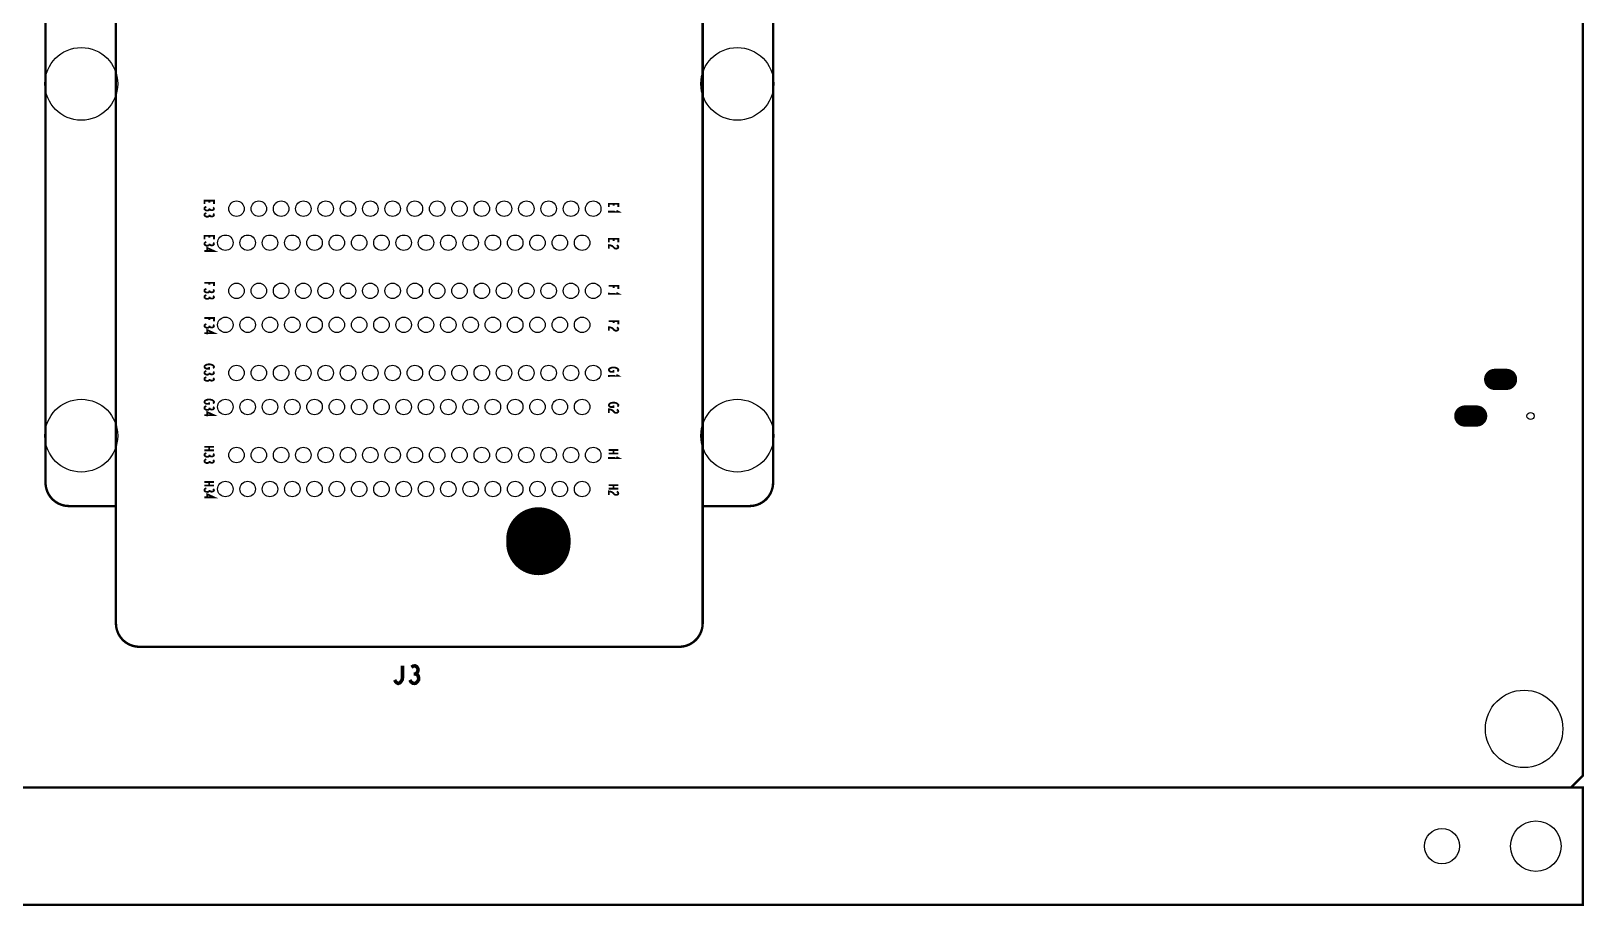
# Model space of a CAD drawing. Extents: x 0 to 200, y -10 to 130.
# Drawn here: x 67.8 to 200.1, y -10.1 to 64.5 of the extents above; entities that cross this region are included whole.
import ezdxf

# ---------------------------------------------------------------- set-up
doc = ezdxf.new("R2010")
doc.units = 0
doc.layers.get('0').update_dxf_attribs({"linetype": 'CONTINUOUS'})
doc.layers.add('MASK_TOP_ART', color=6, linetype='CONTINUOUS')
doc.layers.add('SILK_TOP_ART', color=6, linetype='CONTINUOUS')

# ---------------------------------------------------------------- blocks, each defined once
blk = doc.blocks.new('ROUND_633')
blk.add_circle((0, 0), 2.15)
blk = doc.blocks.new('ROUND_635')
blk.add_circle((0, 0), 3.3)
blk = doc.blocks.new('OBLONG_637')
at = {"const_width": 1.8034}
blk.add_lwpolyline([(0.508, 0), (-0.508, 0)], dxfattribs=at)
at = {"const_width": 0.9017}
for points in [[(-0.95885, 0, 1), (-0.05715, 0, 1)], [(0.05715, 0, 1), (0.95885, 0, 1)]]:
    blk.add_lwpolyline(points, format="xyb", close=True, dxfattribs=at)
blk = doc.blocks.new('ROUND_632')
blk.add_circle((0, 0), 1.5)
blk = doc.blocks.new('ROUND_631')
blk.add_circle((0, 0), 0.305)
blk = doc.blocks.new('ROUND_639')
blk.add_circle((0, 0), 3.1)
blk = doc.blocks.new('ROUND_634')
blk.add_circle((0, 0), 0.66)
blk = doc.blocks.new('OBLONG_638')
at = {"const_width": 5.4864}
blk.add_lwpolyline([(0, 0.1524), (0, -0.1524)], dxfattribs=at)
at = {"const_width": 2.7432}
for points in [[(-1.3716, 0.1524, 1), (1.3716, 0.1524, 1)], [(-1.3716, -0.1524, 1), (1.3716, -0.1524, 1)]]:
    blk.add_lwpolyline(points, format="xyb", close=True, dxfattribs=at)

msp = doc.modelspace()

# ---------------------------------------------------------------- linework, layer by layer
at = {"layer": 'MASK_TOP_ART', "const_width": 0.2}
for points in [[(1, 0), (199, 0), (200, 1), (200, 119), (199, 120), (1, 120), (0, 119), (0, 1), (1, 0)], [(199, 0), (0, 0), (0, -10), (200, -10), (200, 0), (199, 0)]]:
    msp.add_lwpolyline(points, dxfattribs=at)
at = {"layer": 'SILK_TOP_ART'}
for points, const_width in [([(1, 0), (199, 0), (200, 1), (200, 119), (199, 120), (1, 120), (0, 119), (0, 1), (1, 0)], 0.2), ([(75, 95.9999), (75, 24.0001)], 0.2032), ([(125, 95.9999), (125, 24.0001)], 0.2032), ([(69.0001, 93.9999), (69.0001, 26.0001)], 0.2032), ([(130.9999, 26.0001), (130.9999, 93.9999)], 0.2032), ([(82.7029, 49.5231), (82.608, 49.48), (82.5538, 49.4224), (82.5403, 49.3576), (82.5538, 49.3), (82.6216, 49.2424), (82.7029, 49.2065), (82.7841, 49.1993), (82.8789, 49.2137), (82.9467, 49.264), (82.9738, 49.3144), (82.9738, 49.3792)], 0.1524), ([(82.7029, 48.9897), (82.608, 48.9466), (82.5538, 48.889), (82.5403, 48.8242), (82.5538, 48.7666), (82.6216, 48.709), (82.7029, 48.6731), (82.7841, 48.6659), (82.8789, 48.6803), (82.9467, 48.7306), (82.9738, 48.781), (82.9738, 48.8458)], 0.1524), ([(82.5403, 49.7543), (82.5403, 50.0421), (83.3531, 50.0421), (83.3531, 49.7543)], 0.1524), ([(82.9603, 49.8694), (82.9603, 50.0421)], 0.1524), ([(82.9738, 49.3144), (83.0144, 49.2712), (83.0822, 49.2353), (83.1634, 49.2209), (83.2447, 49.2353), (83.3124, 49.2712), (83.3531, 49.336), (83.3396, 49.4008), (83.2854, 49.4656)], 0.1524), ([(82.9738, 48.781), (83.0144, 48.7378), (83.0822, 48.7019), (83.1634, 48.6875), (83.2447, 48.7019), (83.3124, 48.7378), (83.3531, 48.8026), (83.3396, 48.8674), (83.2854, 48.9322)], 0.1524), ([(117, 49.4876), (117, 49.7754), (117.8128, 49.7754), (117.8128, 49.4876)], 0.1524), ([(117, 49.0981), (117.8128, 49.0981), (117.6502, 49.1845)], 0.1524), ([(117, 49.1845), (117, 49.0118)], 0.1524), ([(117.42, 49.6027), (117.42, 49.7754)], 0.1524), ([(82.7029, 46.5231), (82.608, 46.48), (82.5538, 46.4224), (82.5403, 46.3576), (82.5538, 46.3), (82.6216, 46.2424), (82.7029, 46.2065), (82.7841, 46.1993), (82.8789, 46.2137), (82.9467, 46.264), (82.9738, 46.3144), (82.9738, 46.3792)], 0.1524), ([(82.5403, 46.7543), (82.5403, 47.0421), (83.3531, 47.0421), (83.3531, 46.7543)], 0.1524), ([(82.9603, 46.8694), (82.9603, 47.0421)], 0.1524), ([(82.9738, 46.3144), (83.0144, 46.2712), (83.0822, 46.2353), (83.1634, 46.2209), (83.2447, 46.2353), (83.3124, 46.2712), (83.3531, 46.336), (83.3396, 46.4008), (83.2854, 46.4656)], 0.1524), ([(117, 46.4876), (117, 46.7754), (117.8128, 46.7754), (117.8128, 46.4876)], 0.1524), ([(117.6773, 46.2348), (117.7586, 46.1917), (117.7993, 46.1413), (117.8128, 46.0837), (117.7857, 46.0117), (117.718, 45.9614), (117.6367, 45.947), (117.5554, 45.9542), (117.4877, 45.983), (117.3522, 46.1269), (117.2574, 46.1917), (117.1219, 46.2348), (117, 46.2492), (117, 45.947)], 0.1524), ([(117.42, 46.6027), (117.42, 46.7754)], 0.1524), ([(82.5403, 45.745), (83.3531, 45.745), (82.7706, 46.0113), (82.7706, 45.6515)], 0.1524), ([(82.7029, 42.5231), (82.608, 42.48), (82.5538, 42.4224), (82.5403, 42.3576), (82.5538, 42.3), (82.6216, 42.2424), (82.7029, 42.2065), (82.7841, 42.1993), (82.8789, 42.2137), (82.9467, 42.264), (82.9738, 42.3144), (82.9738, 42.3792)], 0.1524), ([(82.5403, 43.0349), (83.3531, 43.0349), (83.3531, 42.7615)], 0.1524), ([(82.9603, 42.8622), (82.9603, 43.0349)], 0.1524), ([(82.9738, 42.3144), (83.0144, 42.2712), (83.0822, 42.2353), (83.1634, 42.2209), (83.2447, 42.2353), (83.3124, 42.2712), (83.3531, 42.336), (83.3396, 42.4008), (83.2854, 42.4656)], 0.1524), ([(117, 42.7682), (117.8128, 42.7682), (117.8128, 42.4948)], 0.1524), ([(117.42, 42.5955), (117.42, 42.7682)], 0.1524), ([(82.7029, 41.9897), (82.608, 41.9466), (82.5538, 41.889), (82.5403, 41.8242), (82.5538, 41.7666), (82.6216, 41.709), (82.7029, 41.6731), (82.7841, 41.6659), (82.8789, 41.6803), (82.9467, 41.7306), (82.9738, 41.781), (82.9738, 41.8458)], 0.1524), ([(82.9738, 41.781), (83.0144, 41.7378), (83.0822, 41.7019), (83.1634, 41.6875), (83.2447, 41.7019), (83.3124, 41.7378), (83.3531, 41.8026), (83.3396, 41.8674), (83.2854, 41.9322)], 0.1524), ([(117, 42.0981), (117.8128, 42.0981), (117.6502, 42.1845)], 0.1524), ([(117, 42.1845), (117, 42.0118)], 0.1524), ([(82.5403, 40.0349), (83.3531, 40.0349), (83.3531, 39.7615)], 0.1524), ([(82.9603, 39.8622), (82.9603, 40.0349)], 0.1524), ([(117, 39.7682), (117.8128, 39.7682), (117.8128, 39.4948)], 0.1524), ([(117.42, 39.5955), (117.42, 39.7682)], 0.1524), ([(82.7029, 39.5231), (82.608, 39.48), (82.5538, 39.4224), (82.5403, 39.3576), (82.5538, 39.3), (82.6216, 39.2424), (82.7029, 39.2065), (82.7841, 39.1993), (82.8789, 39.2137), (82.9467, 39.264), (82.9738, 39.3144), (82.9738, 39.3792)], 0.1524), ([(82.5403, 38.745), (83.3531, 38.745), (82.7706, 39.0113), (82.7706, 38.6515)], 0.1524), ([(82.9738, 39.3144), (83.0144, 39.2712), (83.0822, 39.2353), (83.1634, 39.2209), (83.2447, 39.2353), (83.3124, 39.2712), (83.3531, 39.336), (83.3396, 39.4008), (83.2854, 39.4656)], 0.1524), ([(117.6773, 39.2348), (117.7586, 39.1917), (117.7993, 39.1413), (117.8128, 39.0837), (117.7857, 39.0117), (117.718, 38.9614), (117.6367, 38.947), (117.5554, 38.9542), (117.4877, 38.983), (117.3522, 39.1269), (117.2574, 39.1917), (117.1219, 39.2348), (117, 39.2492), (117, 38.947)], 0.1524), ([(82.9467, 35.855), (82.9467, 35.7111), (82.7029, 35.7111), (82.6216, 35.7543), (82.5674, 35.8046), (82.5403, 35.8766), (82.5674, 35.9486), (82.6216, 35.999), (82.7029, 36.0421), (82.7977, 36.0709), (82.9061, 36.0853), (83.0009, 36.0853), (83.0822, 36.0709), (83.177, 36.0421), (83.2583, 35.999), (83.3124, 35.9558), (83.3531, 35.8982), (83.3531, 35.8478), (83.326, 35.7903), (83.2718, 35.7471)], 0.1524), ([(117.4064, 35.5883), (117.4064, 35.4444), (117.1626, 35.4444), (117.0813, 35.4876), (117.0271, 35.5379), (117, 35.6099), (117.0271, 35.6819), (117.0813, 35.7323), (117.1626, 35.7754), (117.2574, 35.8042), (117.3658, 35.8186), (117.4606, 35.8186), (117.5419, 35.8042), (117.6367, 35.7754), (117.718, 35.7323), (117.7721, 35.6891), (117.8128, 35.6315), (117.8128, 35.5811), (117.7857, 35.5236), (117.7315, 35.4804)], 0.1524), ([(82.7029, 35.5231), (82.608, 35.48), (82.5538, 35.4224), (82.5403, 35.3576), (82.5538, 35.3), (82.6216, 35.2424), (82.7029, 35.2065), (82.7841, 35.1993), (82.8789, 35.2137), (82.9467, 35.264), (82.9738, 35.3144), (82.9738, 35.3792)], 0.1524), ([(82.7029, 34.9897), (82.608, 34.9466), (82.5538, 34.889), (82.5403, 34.8242), (82.5538, 34.7666), (82.6216, 34.709), (82.7029, 34.6731), (82.7841, 34.6659), (82.8789, 34.6803), (82.9467, 34.7306), (82.9738, 34.781), (82.9738, 34.8458)], 0.1524), ([(82.9738, 35.3144), (83.0144, 35.2712), (83.0822, 35.2353), (83.1634, 35.2209), (83.2447, 35.2353), (83.3124, 35.2712), (83.3531, 35.336), (83.3396, 35.4008), (83.2854, 35.4656)], 0.1524), ([(82.9738, 34.781), (83.0144, 34.7378), (83.0822, 34.7019), (83.1634, 34.6875), (83.2447, 34.7019), (83.3124, 34.7378), (83.3531, 34.8026), (83.3396, 34.8674), (83.2854, 34.9322)], 0.1524), ([(117, 35.0981), (117.8128, 35.0981), (117.6502, 35.1845)], 0.1524), ([(117, 35.1845), (117, 35.0118)], 0.1524), ([(82.9467, 32.855), (82.9467, 32.7111), (82.7029, 32.7111), (82.6216, 32.7543), (82.5674, 32.8046), (82.5403, 32.8766), (82.5674, 32.9486), (82.6216, 32.999), (82.7029, 33.0421), (82.7977, 33.0709), (82.9061, 33.0853), (83.0009, 33.0853), (83.0822, 33.0709), (83.177, 33.0421), (83.2583, 32.999), (83.3124, 32.9558), (83.3531, 32.8982), (83.3531, 32.8478), (83.326, 32.7903), (83.2718, 32.7471)], 0.1524), ([(82.7029, 32.5231), (82.608, 32.48), (82.5538, 32.4224), (82.5403, 32.3576), (82.5538, 32.3), (82.6216, 32.2424), (82.7029, 32.2065), (82.7841, 32.1993), (82.8789, 32.2137), (82.9467, 32.264), (82.9738, 32.3144), (82.9738, 32.3792)], 0.1524), ([(82.5403, 31.745), (83.3531, 31.745), (82.7706, 32.0113), (82.7706, 31.6515)], 0.1524), ([(82.9738, 32.3144), (83.0144, 32.2712), (83.0822, 32.2353), (83.1634, 32.2209), (83.2447, 32.2353), (83.3124, 32.2712), (83.3531, 32.336), (83.3396, 32.4008), (83.2854, 32.4656)], 0.1524), ([(117.4064, 32.5883), (117.4064, 32.4444), (117.1626, 32.4444), (117.0813, 32.4876), (117.0271, 32.5379), (117, 32.6099), (117.0271, 32.6819), (117.0813, 32.7323), (117.1626, 32.7754), (117.2574, 32.8042), (117.3658, 32.8186), (117.4606, 32.8186), (117.5419, 32.8042), (117.6367, 32.7754), (117.718, 32.7323), (117.7721, 32.6891), (117.8128, 32.6315), (117.8128, 32.5811), (117.7857, 32.5236), (117.7315, 32.4804)], 0.1524), ([(117.6773, 32.2348), (117.7586, 32.1917), (117.7993, 32.1413), (117.8128, 32.0837), (117.7857, 32.0117), (117.718, 31.9614), (117.6367, 31.947), (117.5554, 31.9542), (117.4877, 31.983), (117.3522, 32.1269), (117.2574, 32.1917), (117.1219, 32.2348), (117, 32.2492), (117, 31.947)], 0.1524), ([(82.5403, 29.0493), (83.3531, 29.0493)], 0.1524), ([(82.9467, 28.7471), (82.9467, 29.0493)], 0.1524), ([(82.7029, 28.5231), (82.608, 28.48), (82.5538, 28.4224), (82.5403, 28.3576), (82.5538, 28.3), (82.6216, 28.2424), (82.7029, 28.2065), (82.7841, 28.1993), (82.8789, 28.2137), (82.9467, 28.264), (82.9738, 28.3144), (82.9738, 28.3792)], 0.1524), ([(82.7029, 27.9897), (82.608, 27.9466), (82.5538, 27.889), (82.5403, 27.8242), (82.5538, 27.7666), (82.6216, 27.709), (82.7029, 27.6731), (82.7841, 27.6659), (82.8789, 27.6803), (82.9467, 27.7306), (82.9738, 27.781), (82.9738, 27.8458)], 0.1524), ([(83.3531, 28.7471), (82.5403, 28.7471)], 0.1524), ([(82.9738, 28.3144), (83.0144, 28.2712), (83.0822, 28.2353), (83.1634, 28.2209), (83.2447, 28.2353), (83.3124, 28.2712), (83.3531, 28.336), (83.3396, 28.4008), (83.2854, 28.4656)], 0.1524), ([(82.9738, 27.781), (83.0144, 27.7378), (83.0822, 27.7019), (83.1634, 27.6875), (83.2447, 27.7019), (83.3124, 27.7378), (83.3531, 27.8026), (83.3396, 27.8674), (83.2854, 27.9322)], 0.1524), ([(117, 28.7826), (117.8128, 28.7826)], 0.1524), ([(117.8128, 28.4804), (117, 28.4804)], 0.1524), ([(117, 28.0981), (117.8128, 28.0981), (117.6502, 28.1845)], 0.1524), ([(117, 28.1845), (117, 28.0118)], 0.1524), ([(117.4064, 28.4804), (117.4064, 28.7826)], 0.1524), ([(82.7029, 25.5231), (82.608, 25.48), (82.5538, 25.4224), (82.5403, 25.3576), (82.5538, 25.3), (82.6216, 25.2424), (82.7029, 25.2065), (82.7841, 25.1993), (82.8789, 25.2137), (82.9467, 25.264), (82.9738, 25.3144), (82.9738, 25.3792)], 0.1524), ([(82.5403, 26.0493), (83.3531, 26.0493)], 0.1524), ([(83.3531, 25.7471), (82.5403, 25.7471)], 0.1524), ([(82.9467, 25.7471), (82.9467, 26.0493)], 0.1524), ([(82.9738, 25.3144), (83.0144, 25.2712), (83.0822, 25.2353), (83.1634, 25.2209), (83.2447, 25.2353), (83.3124, 25.2712), (83.3531, 25.336), (83.3396, 25.4008), (83.2854, 25.4656)], 0.1524), ([(117, 25.7826), (117.8128, 25.7826)], 0.1524), ([(117.8128, 25.4804), (117, 25.4804)], 0.1524), ([(117.6773, 25.2348), (117.7586, 25.1917), (117.7993, 25.1413), (117.8128, 25.0837), (117.7857, 25.0117), (117.718, 24.9614), (117.6367, 24.947), (117.5554, 24.9542), (117.4877, 24.983), (117.3522, 25.1269), (117.2574, 25.1917), (117.1219, 25.2348), (117, 25.2492), (117, 24.947)], 0.1524), ([(117.4064, 25.4804), (117.4064, 25.7826)], 0.1524), ([(71.0001, 24.0001), (75, 24.0001), (75, 14.0001)], 0.2032), ([(82.5403, 24.745), (83.3531, 24.745), (82.7706, 25.0113), (82.7706, 24.6515)], 0.1524), ([(125, 14.0001), (125, 24.0001), (128.9999, 24.0001)], 0.2032), ([(77, 12.0001), (123, 12.0001)], 0.2032), ([(98.7516, 9.175), (98.8349, 9.025), (98.9349, 8.925), (99.0516, 8.875), (99.1849, 8.925), (99.2849, 9.025), (99.3849, 9.175), (99.4182, 9.375), (99.4182, 10.375)], 0.3), ([(100.0484, 9.175), (100.1484, 9), (100.2817, 8.9), (100.4318, 8.875), (100.5651, 8.9), (100.6984, 9.025), (100.7818, 9.175), (100.7984, 9.325), (100.7651, 9.5), (100.6484, 9.625), (100.5318, 9.675), (100.3818, 9.675)], 0.3), ([(100.5318, 9.675), (100.6318, 9.75), (100.7151, 9.875), (100.7484, 10.025), (100.7151, 10.175), (100.6318, 10.3), (100.4818, 10.375), (100.3318, 10.35), (100.1818, 10.25)], 0.3), ([(199, 0), (0, 0), (0, -10), (200, -10), (200, 0), (199, 0)], 0.2)]:
    msp.add_lwpolyline(points, dxfattribs=dict(at, const_width=const_width))
at = {"layer": 'SILK_TOP_ART', "const_width": 0.2032}
for points in [[(69.0001, 26.0001, 0.4142341), (71.0001, 24.0001)], [(128.9999, 24.0001, 0.4142341), (130.9999, 26.0001)], [(75, 14.0001, 0.4142224), (77, 12.0001)], [(123, 12.0001, 0.4142224), (125, 14.0001)]]:
    msp.add_lwpolyline(points, format="xyb", dxfattribs=at)

# ---------------------------------------------------------------- block references
at = {"layer": 'MASK_TOP_ART'}
for name, p in [('ROUND_639', (72.0501, 60)), ('ROUND_639', (127.9499, 60)), ('ROUND_634', (85.2751, 49.35)), ('ROUND_634', (87.175, 49.35)), ('ROUND_634', (89.075, 49.35)), ('ROUND_634', (90.9751, 49.35)), ('ROUND_634', (92.875, 49.35)), ('ROUND_634', (94.775, 49.35)), ('ROUND_634', (96.6749, 49.35)), ('ROUND_634', (98.5751, 49.35)), ('ROUND_634', (100.475, 49.35)), ('ROUND_634', (102.3749, 49.35)), ('ROUND_634', (104.2751, 49.35)), ('ROUND_634', (106.175, 49.35)), ('ROUND_634', (108.0749, 49.35)), ('ROUND_634', (109.9751, 49.35)), ('ROUND_634', (111.875, 49.35)), ('ROUND_634', (113.7749, 49.35)), ('ROUND_634', (115.6751, 49.35)), ('ROUND_634', (84.3249, 46.4501)), ('ROUND_634', (86.2251, 46.4501)), ('ROUND_634', (88.125, 46.4501)), ('ROUND_634', (90.0249, 46.4501)), ('ROUND_634', (91.9251, 46.4501)), ('ROUND_634', (93.825, 46.4501)), ('ROUND_634', (95.7249, 46.4501)), ('ROUND_634', (97.6251, 46.4501)), ('ROUND_634', (99.525, 46.4501)), ('ROUND_634', (101.4249, 46.4501)), ('ROUND_634', (103.3251, 46.4501)), ('ROUND_634', (105.225, 46.4501)), ('ROUND_634', (107.125, 46.4501)), ('ROUND_634', (109.0249, 46.4501)), ('ROUND_634', (110.925, 46.4501)), ('ROUND_634', (112.825, 46.4501)), ('ROUND_634', (114.7249, 46.4501)), ('ROUND_634', (85.2751, 42.35)), ('ROUND_634', (87.175, 42.35)), ('ROUND_634', (89.075, 42.35)), ('ROUND_634', (90.9751, 42.35)), ('ROUND_634', (92.875, 42.35)), ('ROUND_634', (94.775, 42.35)), ('ROUND_634', (96.6749, 42.35)), ('ROUND_634', (98.5751, 42.35)), ('ROUND_634', (100.475, 42.35)), ('ROUND_634', (102.3749, 42.35)), ('ROUND_634', (104.2751, 42.35)), ('ROUND_634', (106.175, 42.35)), ('ROUND_634', (108.0749, 42.35)), ('ROUND_634', (109.9751, 42.35)), ('ROUND_634', (111.875, 42.35)), ('ROUND_634', (113.7749, 42.35)), ('ROUND_634', (115.6751, 42.35)), ('ROUND_634', (84.3249, 39.4499)), ('ROUND_634', (86.2251, 39.4499)), ('ROUND_634', (88.125, 39.4499)), ('ROUND_634', (90.0249, 39.4499)), ('ROUND_634', (91.9251, 39.4499)), ('ROUND_634', (93.825, 39.4499)), ('ROUND_634', (95.7249, 39.4499)), ('ROUND_634', (97.6251, 39.4499)), ('ROUND_634', (99.525, 39.4499)), ('ROUND_634', (101.4249, 39.4499)), ('ROUND_634', (103.3251, 39.4499)), ('ROUND_634', (105.225, 39.4499)), ('ROUND_634', (107.125, 39.4499)), ('ROUND_634', (109.0249, 39.4499)), ('ROUND_634', (110.925, 39.4499)), ('ROUND_634', (112.825, 39.4499)), ('ROUND_634', (114.7249, 39.4499)), ('ROUND_634', (85.2751, 35.3501)), ('ROUND_634', (87.175, 35.3501)), ('ROUND_634', (89.075, 35.3501)), ('ROUND_634', (90.9751, 35.3501)), ('ROUND_634', (92.875, 35.3501)), ('ROUND_634', (94.775, 35.3501)), ('ROUND_634', (96.6749, 35.3501)), ('ROUND_634', (98.5751, 35.3501)), ('ROUND_634', (100.475, 35.3501)), ('ROUND_634', (102.3749, 35.3501)), ('ROUND_634', (104.2751, 35.3501)), ('ROUND_634', (106.175, 35.3501)), ('ROUND_634', (108.0749, 35.3501)), ('ROUND_634', (109.9751, 35.3501)), ('ROUND_634', (111.875, 35.3501)), ('ROUND_634', (113.7749, 35.3501)), ('ROUND_634', (115.6751, 35.3501)), ('OBLONG_637', (193, 34.8)), ('ROUND_639', (72.0501, 30.0001)), ('ROUND_634', (84.3249, 32.4499)), ('ROUND_634', (86.2251, 32.4499)), ('ROUND_634', (88.125, 32.4499)), ('ROUND_634', (90.0249, 32.4499)), ('ROUND_634', (91.9251, 32.4499)), ('ROUND_634', (93.825, 32.4499)), ('ROUND_634', (95.7249, 32.4499)), ('ROUND_634', (97.6251, 32.4499)), ('ROUND_634', (99.525, 32.4499)), ('ROUND_634', (101.4249, 32.4499)), ('ROUND_634', (103.3251, 32.4499)), ('ROUND_634', (105.225, 32.4499)), ('ROUND_634', (107.125, 32.4499)), ('ROUND_634', (109.0249, 32.4499)), ('ROUND_634', (110.925, 32.4499)), ('ROUND_634', (112.825, 32.4499)), ('ROUND_634', (114.7249, 32.4499)), ('ROUND_639', (127.9499, 30.0001)), ('OBLONG_637', (190.45, 31.675)), ('ROUND_631', (195.55, 31.675)), ('ROUND_634', (85.2751, 28.3501)), ('ROUND_634', (87.175, 28.3501)), ('ROUND_634', (89.075, 28.3501)), ('ROUND_634', (90.9751, 28.3501)), ('ROUND_634', (92.875, 28.3501)), ('ROUND_634', (94.775, 28.3501)), ('ROUND_634', (96.6749, 28.3501)), ('ROUND_634', (98.5751, 28.3501)), ('ROUND_634', (100.475, 28.3501)), ('ROUND_634', (102.3749, 28.3501)), ('ROUND_634', (104.2751, 28.3501)), ('ROUND_634', (106.175, 28.3501)), ('ROUND_634', (108.0749, 28.3501)), ('ROUND_634', (109.9751, 28.3501)), ('ROUND_634', (111.875, 28.3501)), ('ROUND_634', (113.7749, 28.3501)), ('ROUND_634', (115.6751, 28.3501)), ('ROUND_634', (84.3249, 25.4499)), ('ROUND_634', (86.2251, 25.4499)), ('ROUND_634', (88.125, 25.4499)), ('ROUND_634', (90.0249, 25.4499)), ('ROUND_634', (91.9251, 25.4499)), ('ROUND_634', (93.825, 25.4499)), ('ROUND_634', (95.7249, 25.4499)), ('ROUND_634', (97.6251, 25.4499)), ('ROUND_634', (99.525, 25.4499)), ('ROUND_634', (101.4249, 25.4499)), ('ROUND_634', (103.3251, 25.4499)), ('ROUND_634', (105.225, 25.4499)), ('ROUND_634', (107.125, 25.4499)), ('ROUND_634', (109.0249, 25.4499)), ('ROUND_634', (110.925, 25.4499)), ('ROUND_634', (112.825, 25.4499)), ('ROUND_634', (114.7249, 25.4499)), ('OBLONG_638', (111, 21.0001)), ('ROUND_635', (195, 5)), ('ROUND_632', (188, -5)), ('ROUND_633', (196, -5))]:
    msp.add_blockref(name, p, dxfattribs=at)

doc.saveas('drawing.dxf')
